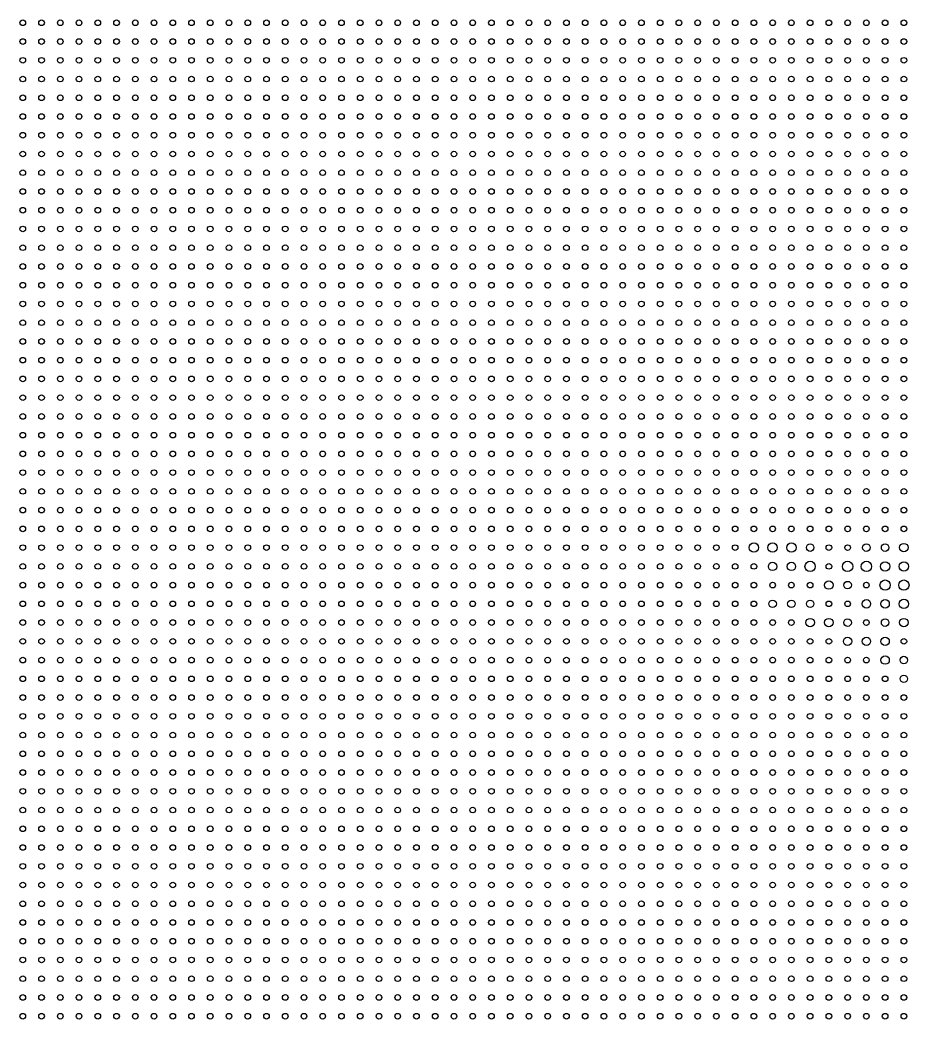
# Model space of a CAD drawing. Header units: metres. Extents: x -6 to 3826, y 14 to 2163.
# Drawn here: x -3 to 946, y 1097 to 2163 of the extents above; entities that cross this region are included whole.
import ezdxf

# ---------------------------------------------------------------- set-up
doc = ezdxf.new("R2010")
doc.units = ezdxf.units.M

msp = doc.modelspace()

# ---------------------------------------------------------------- linework, layer by layer
for centre, radius in [((0, 2160), 3), ((20, 2160), 3), ((40, 2160), 3), ((60, 2160), 3), ((80, 2160), 3), ((100, 2160), 3), ((120, 2160), 3), ((140, 2160), 3), ((160, 2160), 3), ((180, 2160), 3), ((200, 2160), 3), ((220, 2160), 3), ((240, 2160), 3), ((260, 2160), 3), ((280, 2160), 3), ((300, 2160), 3), ((320, 2160), 3), ((340, 2160), 3), ((360, 2160), 3), ((380, 2160), 3), ((400, 2160), 3), ((420, 2160), 3), ((440, 2160), 3), ((460, 2160), 3), ((480, 2160), 3), ((500, 2160), 3), ((520, 2160), 3), ((540, 2160), 3), ((560, 2160), 3), ((580, 2160), 3), ((600, 2160), 3), ((620, 2160), 3), ((640, 2160), 3), ((660, 2160), 3), ((680, 2160), 3), ((700, 2160), 3), ((720, 2160), 3), ((740, 2160), 3), ((760, 2160), 3), ((780, 2160), 3), ((800, 2160), 3), ((820, 2160), 3), ((840, 2160), 3), ((860, 2160), 3), ((880, 2160), 3), ((900, 2160), 3), ((920, 2160), 3), ((940, 2160), 3), ((0, 2140), 3), ((20, 2140), 3), ((40, 2140), 3), ((60, 2140), 3), ((80, 2140), 3), ((100, 2140), 3), ((120, 2140), 3), ((140, 2140), 3), ((160, 2140), 3), ((180, 2140), 3), ((200, 2140), 3), ((220, 2140), 3), ((240, 2140), 3), ((260, 2140), 3), ((280, 2140), 3), ((300, 2140), 3), ((320, 2140), 3), ((340, 2140), 3), ((360, 2140), 3), ((380, 2140), 3), ((400, 2140), 3), ((420, 2140), 3), ((440, 2140), 3), ((460, 2140), 3), ((480, 2140), 3), ((500, 2140), 3), ((520, 2140), 3), ((540, 2140), 3), ((560, 2140), 3), ((580, 2140), 3), ((600, 2140), 3), ((620, 2140), 3), ((640, 2140), 3), ((660, 2140), 3), ((680, 2140), 3), ((700, 2140), 3), ((720, 2140), 3), ((740, 2140), 3), ((760, 2140), 3), ((780, 2140), 3), ((800, 2140), 3), ((820, 2140), 3), ((840, 2140), 3), ((860, 2140), 3), ((880, 2140), 3), ((900, 2140), 3), ((920, 2140), 3), ((940, 2140), 3), ((0, 2120), 3), ((20, 2120), 3), ((40, 2120), 3), ((60, 2120), 3), ((80, 2120), 3), ((100, 2120), 3), ((120, 2120), 3), ((140, 2120), 3), ((160, 2120), 3), ((180, 2120), 3), ((200, 2120), 3), ((220, 2120), 3), ((240, 2120), 3), ((260, 2120), 3), ((280, 2120), 3), ((300, 2120), 3), ((320, 2120), 3), ((340, 2120), 3), ((360, 2120), 3), ((380, 2120), 3), ((400, 2120), 3), ((420, 2120), 3), ((440, 2120), 3), ((460, 2120), 3), ((480, 2120), 3), ((500, 2120), 3), ((520, 2120), 3), ((540, 2120), 3), ((560, 2120), 3), ((580, 2120), 3), ((600, 2120), 3), ((620, 2120), 3), ((640, 2120), 3), ((660, 2120), 3), ((680, 2120), 3), ((700, 2120), 3), ((720, 2120), 3), ((740, 2120), 3), ((760, 2120), 3), ((780, 2120), 3), ((800, 2120), 3), ((820, 2120), 3), ((840, 2120), 3), ((860, 2120), 3), ((880, 2120), 3), ((900, 2120), 3), ((920, 2120), 3), ((940, 2120), 3), ((0, 2100), 3), ((20, 2100), 3), ((40, 2100), 3), ((60, 2100), 3), ((80, 2100), 3), ((100, 2100), 3), ((120, 2100), 3), ((140, 2100), 3), ((160, 2100), 3), ((180, 2100), 3), ((200, 2100), 3), ((220, 2100), 3), ((240, 2100), 3), ((260, 2100), 3), ((280, 2100), 3), ((300, 2100), 3), ((320, 2100), 3), ((340, 2100), 3), ((360, 2100), 3), ((380, 2100), 3), ((400, 2100), 3), ((420, 2100), 3), ((440, 2100), 3), ((460, 2100), 3), ((480, 2100), 3), ((500, 2100), 3), ((520, 2100), 3), ((540, 2100), 3), ((560, 2100), 3), ((580, 2100), 3), ((600, 2100), 3), ((620, 2100), 3), ((640, 2100), 3), ((660, 2100), 3), ((680, 2100), 3), ((700, 2100), 3), ((720, 2100), 3), ((740, 2100), 3), ((760, 2100), 3), ((780, 2100), 3), ((800, 2100), 3), ((820, 2100), 3), ((840, 2100), 3), ((860, 2100), 3), ((880, 2100), 3), ((900, 2100), 3), ((920, 2100), 3), ((940, 2100), 3), ((0, 2080), 3), ((20, 2080), 3), ((40, 2080), 3), ((60, 2080), 3), ((80, 2080), 3), ((100, 2080), 3), ((120, 2080), 3), ((140, 2080), 3), ((160, 2080), 3), ((180, 2080), 3), ((200, 2080), 3), ((220, 2080), 3), ((240, 2080), 3), ((260, 2080), 3), ((280, 2080), 3), ((300, 2080), 3), ((320, 2080), 3), ((340, 2080), 3), ((360, 2080), 3), ((380, 2080), 3), ((400, 2080), 3), ((420, 2080), 3), ((440, 2080), 3), ((460, 2080), 3), ((480, 2080), 3), ((500, 2080), 3), ((520, 2080), 3), ((540, 2080), 3), ((560, 2080), 3), ((580, 2080), 3), ((600, 2080), 3), ((620, 2080), 3), ((640, 2080), 3), ((660, 2080), 3), ((680, 2080), 3), ((700, 2080), 3), ((720, 2080), 3), ((740, 2080), 3), ((760, 2080), 3), ((780, 2080), 3), ((800, 2080), 3), ((820, 2080), 3), ((840, 2080), 3), ((860, 2080), 3), ((880, 2080), 3), ((900, 2080), 3), ((920, 2080), 3), ((940, 2080), 3), ((0, 2060), 3), ((20, 2060), 3), ((40, 2060), 3), ((60, 2060), 3), ((80, 2060), 3), ((100, 2060), 3), ((120, 2060), 3), ((140, 2060), 3), ((160, 2060), 3), ((180, 2060), 3), ((200, 2060), 3), ((220, 2060), 3), ((240, 2060), 3), ((260, 2060), 3), ((280, 2060), 3), ((300, 2060), 3), ((320, 2060), 3), ((340, 2060), 3), ((360, 2060), 3), ((380, 2060), 3), ((400, 2060), 3), ((420, 2060), 3), ((440, 2060), 3), ((460, 2060), 3), ((480, 2060), 3), ((500, 2060), 3), ((520, 2060), 3), ((540, 2060), 3), ((560, 2060), 3), ((580, 2060), 3), ((600, 2060), 3), ((620, 2060), 3), ((640, 2060), 3), ((660, 2060), 3), ((680, 2060), 3), ((700, 2060), 3), ((720, 2060), 3), ((740, 2060), 3), ((760, 2060), 3), ((780, 2060), 3), ((800, 2060), 3), ((820, 2060), 3), ((840, 2060), 3), ((860, 2060), 3), ((880, 2060), 3), ((900, 2060), 3), ((920, 2060), 3), ((940, 2060), 3), ((0, 2040), 3), ((20, 2040), 3), ((40, 2040), 3), ((60, 2040), 3), ((80, 2040), 3), ((100, 2040), 3), ((120, 2040), 3), ((140, 2040), 3), ((160, 2040), 3), ((180, 2040), 3), ((200, 2040), 3), ((220, 2040), 3), ((240, 2040), 3), ((260, 2040), 3), ((280, 2040), 3), ((300, 2040), 3), ((320, 2040), 3), ((340, 2040), 3), ((360, 2040), 3), ((380, 2040), 3), ((400, 2040), 3), ((420, 2040), 3), ((440, 2040), 3), ((460, 2040), 3), ((480, 2040), 3), ((500, 2040), 3), ((520, 2040), 3), ((540, 2040), 3), ((560, 2040), 3), ((580, 2040), 3), ((600, 2040), 3), ((620, 2040), 3), ((640, 2040), 3), ((660, 2040), 3), ((680, 2040), 3), ((700, 2040), 3), ((720, 2040), 3), ((740, 2040), 3), ((760, 2040), 3), ((780, 2040), 3), ((800, 2040), 3), ((820, 2040), 3), ((840, 2040), 3), ((860, 2040), 3), ((880, 2040), 3), ((900, 2040), 3), ((920, 2040), 3), ((940, 2040), 3), ((0, 2020), 3), ((20, 2020), 3), ((40, 2020), 3), ((60, 2020), 3), ((80, 2020), 3), ((100, 2020), 3), ((120, 2020), 3), ((140, 2020), 3), ((160, 2020), 3), ((180, 2020), 3), ((200, 2020), 3), ((220, 2020), 3), ((240, 2020), 3), ((260, 2020), 3), ((280, 2020), 3), ((300, 2020), 3), ((320, 2020), 3), ((340, 2020), 3), ((360, 2020), 3), ((380, 2020), 3), ((400, 2020), 3), ((420, 2020), 3), ((440, 2020), 3), ((460, 2020), 3), ((480, 2020), 3), ((500, 2020), 3), ((520, 2020), 3), ((540, 2020), 3), ((560, 2020), 3), ((580, 2020), 3), ((600, 2020), 3), ((620, 2020), 3), ((640, 2020), 3), ((660, 2020), 3), ((680, 2020), 3), ((700, 2020), 3), ((720, 2020), 3), ((740, 2020), 3), ((760, 2020), 3), ((780, 2020), 3), ((800, 2020), 3), ((820, 2020), 3), ((840, 2020), 3), ((860, 2020), 3), ((880, 2020), 3), ((900, 2020), 3), ((920, 2020), 3), ((940, 2020), 3), ((0, 2000), 3), ((20, 2000), 3), ((40, 2000), 3), ((60, 2000), 3), ((80, 2000), 3), ((100, 2000), 3), ((120, 2000), 3), ((140, 2000), 3), ((160, 2000), 3), ((180, 2000), 3), ((200, 2000), 3), ((220, 2000), 3), ((240, 2000), 3), ((260, 2000), 3), ((280, 2000), 3), ((300, 2000), 3), ((320, 2000), 3), ((340, 2000), 3), ((360, 2000), 3), ((380, 2000), 3), ((400, 2000), 3), ((420, 2000), 3), ((440, 2000), 3), ((460, 2000), 3), ((480, 2000), 3), ((500, 2000), 3), ((520, 2000), 3), ((540, 2000), 3), ((560, 2000), 3), ((580, 2000), 3), ((600, 2000), 3), ((620, 2000), 3), ((640, 2000), 3), ((660, 2000), 3), ((680, 2000), 3), ((700, 2000), 3), ((720, 2000), 3), ((740, 2000), 3), ((760, 2000), 3), ((780, 2000), 3), ((800, 2000), 3), ((820, 2000), 3), ((840, 2000), 3), ((860, 2000), 3), ((880, 2000), 3), ((900, 2000), 3), ((920, 2000), 3), ((940, 2000), 3), ((0, 1980), 3), ((20, 1980), 3), ((40, 1980), 3), ((60, 1980), 3), ((80, 1980), 3), ((100, 1980), 3), ((120, 1980), 3), ((140, 1980), 3), ((160, 1980), 3), ((180, 1980), 3), ((200, 1980), 3), ((220, 1980), 3), ((240, 1980), 3), ((260, 1980), 3), ((280, 1980), 3), ((300, 1980), 3), ((320, 1980), 3), ((340, 1980), 3), ((360, 1980), 3), ((380, 1980), 3), ((400, 1980), 3), ((420, 1980), 3), ((440, 1980), 3), ((460, 1980), 3), ((480, 1980), 3), ((500, 1980), 3), ((520, 1980), 3), ((540, 1980), 3), ((560, 1980), 3), ((580, 1980), 3), ((600, 1980), 3), ((620, 1980), 3), ((640, 1980), 3), ((660, 1980), 3), ((680, 1980), 3), ((700, 1980), 3), ((720, 1980), 3), ((740, 1980), 3), ((760, 1980), 3), ((780, 1980), 3), ((800, 1980), 3), ((820, 1980), 3), ((840, 1980), 3), ((860, 1980), 3), ((880, 1980), 3), ((900, 1980), 3), ((920, 1980), 3), ((940, 1980), 3), ((0, 1960), 3), ((20, 1960), 3), ((40, 1960), 3), ((60, 1960), 3), ((80, 1960), 3), ((100, 1960), 3), ((120, 1960), 3), ((140, 1960), 3), ((160, 1960), 3), ((180, 1960), 3), ((200, 1960), 3), ((220, 1960), 3), ((240, 1960), 3), ((260, 1960), 3), ((280, 1960), 3), ((300, 1960), 3), ((320, 1960), 3), ((340, 1960), 3), ((360, 1960), 3), ((380, 1960), 3), ((400, 1960), 3), ((420, 1960), 3), ((440, 1960), 3), ((460, 1960), 3), ((480, 1960), 3), ((500, 1960), 3), ((520, 1960), 3), ((540, 1960), 3), ((560, 1960), 3), ((580, 1960), 3), ((600, 1960), 3), ((620, 1960), 3), ((640, 1960), 3), ((660, 1960), 3), ((680, 1960), 3), ((700, 1960), 3), ((720, 1960), 3), ((740, 1960), 3), ((760, 1960), 3), ((780, 1960), 3), ((800, 1960), 3), ((820, 1960), 3), ((840, 1960), 3), ((860, 1960), 3), ((880, 1960), 3), ((900, 1960), 3), ((920, 1960), 3), ((940, 1960), 3), ((0, 1940), 3), ((20, 1940), 3), ((40, 1940), 3), ((60, 1940), 3), ((80, 1940), 3), ((100, 1940), 3), ((120, 1940), 3), ((140, 1940), 3), ((160, 1940), 3), ((180, 1940), 3), ((200, 1940), 3), ((220, 1940), 3), ((240, 1940), 3), ((260, 1940), 3), ((280, 1940), 3), ((300, 1940), 3), ((320, 1940), 3), ((340, 1940), 3), ((360, 1940), 3), ((380, 1940), 3), ((400, 1940), 3), ((420, 1940), 3), ((440, 1940), 3), ((460, 1940), 3), ((480, 1940), 3), ((500, 1940), 3), ((520, 1940), 3), ((540, 1940), 3), ((560, 1940), 3), ((580, 1940), 3), ((600, 1940), 3), ((620, 1940), 3), ((640, 1940), 3), ((660, 1940), 3), ((680, 1940), 3), ((700, 1940), 3), ((720, 1940), 3), ((740, 1940), 3), ((760, 1940), 3), ((780, 1940), 3), ((800, 1940), 3), ((820, 1940), 3), ((840, 1940), 3), ((860, 1940), 3), ((880, 1940), 3), ((900, 1940), 3), ((920, 1940), 3), ((940, 1940), 3), ((0, 1920), 3), ((20, 1920), 3), ((40, 1920), 3), ((60, 1920), 3), ((80, 1920), 3), ((100, 1920), 3), ((120, 1920), 3), ((140, 1920), 3), ((160, 1920), 3), ((180, 1920), 3), ((200, 1920), 3), ((220, 1920), 3), ((240, 1920), 3), ((260, 1920), 3), ((280, 1920), 3), ((300, 1920), 3), ((320, 1920), 3), ((340, 1920), 3), ((360, 1920), 3), ((380, 1920), 3), ((400, 1920), 3), ((420, 1920), 3), ((440, 1920), 3), ((460, 1920), 3), ((480, 1920), 3), ((500, 1920), 3), ((520, 1920), 3), ((540, 1920), 3), ((560, 1920), 3), ((580, 1920), 3), ((600, 1920), 3), ((620, 1920), 3), ((640, 1920), 3), ((660, 1920), 3), ((680, 1920), 3), ((700, 1920), 3), ((720, 1920), 3), ((740, 1920), 3), ((760, 1920), 3), ((780, 1920), 3), ((800, 1920), 3), ((820, 1920), 3), ((840, 1920), 3), ((860, 1920), 3), ((880, 1920), 3), ((900, 1920), 3), ((920, 1920), 3), ((940, 1920), 3), ((0, 1900), 3), ((20, 1900), 3), ((40, 1900), 3), ((60, 1900), 3), ((80, 1900), 3), ((100, 1900), 3), ((120, 1900), 3), ((140, 1900), 3), ((160, 1900), 3), ((180, 1900), 3), ((200, 1900), 3), ((220, 1900), 3), ((240, 1900), 3), ((260, 1900), 3), ((280, 1900), 3), ((300, 1900), 3), ((320, 1900), 3), ((340, 1900), 3), ((360, 1900), 3), ((380, 1900), 3), ((400, 1900), 3), ((420, 1900), 3), ((440, 1900), 3), ((460, 1900), 3), ((480, 1900), 3), ((500, 1900), 3), ((520, 1900), 3), ((540, 1900), 3), ((560, 1900), 3), ((580, 1900), 3), ((600, 1900), 3), ((620, 1900), 3), ((640, 1900), 3), ((660, 1900), 3), ((680, 1900), 3), ((700, 1900), 3), ((720, 1900), 3), ((740, 1900), 3), ((760, 1900), 3), ((780, 1900), 3), ((800, 1900), 3), ((820, 1900), 3), ((840, 1900), 3), ((860, 1900), 3), ((880, 1900), 3), ((900, 1900), 3), ((920, 1900), 3), ((940, 1900), 3), ((0, 1880), 3), ((20, 1880), 3), ((40, 1880), 3), ((60, 1880), 3), ((80, 1880), 3), ((100, 1880), 3), ((120, 1880), 3), ((140, 1880), 3), ((160, 1880), 3), ((180, 1880), 3), ((200, 1880), 3), ((220, 1880), 3), ((240, 1880), 3), ((260, 1880), 3), ((280, 1880), 3), ((300, 1880), 3), ((320, 1880), 3), ((340, 1880), 3), ((360, 1880), 3), ((380, 1880), 3), ((400, 1880), 3), ((420, 1880), 3), ((440, 1880), 3), ((460, 1880), 3), ((480, 1880), 3), ((500, 1880), 3), ((520, 1880), 3), ((540, 1880), 3), ((560, 1880), 3), ((580, 1880), 3), ((600, 1880), 3), ((620, 1880), 3), ((640, 1880), 3), ((660, 1880), 3), ((680, 1880), 3), ((700, 1880), 3), ((720, 1880), 3), ((740, 1880), 3), ((760, 1880), 3), ((780, 1880), 3), ((800, 1880), 3), ((820, 1880), 3), ((840, 1880), 3), ((860, 1880), 3), ((880, 1880), 3), ((900, 1880), 3), ((920, 1880), 3), ((940, 1880), 3), ((0, 1860), 3), ((20, 1860), 3), ((40, 1860), 3), ((60, 1860), 3), ((80, 1860), 3), ((100, 1860), 3), ((120, 1860), 3), ((140, 1860), 3), ((160, 1860), 3), ((180, 1860), 3), ((200, 1860), 3), ((220, 1860), 3), ((240, 1860), 3), ((260, 1860), 3), ((280, 1860), 3), ((300, 1860), 3), ((320, 1860), 3), ((340, 1860), 3), ((360, 1860), 3), ((380, 1860), 3), ((400, 1860), 3), ((420, 1860), 3), ((440, 1860), 3), ((460, 1860), 3), ((480, 1860), 3), ((500, 1860), 3), ((520, 1860), 3), ((540, 1860), 3), ((560, 1860), 3), ((580, 1860), 3), ((600, 1860), 3), ((620, 1860), 3), ((640, 1860), 3), ((660, 1860), 3), ((680, 1860), 3), ((700, 1860), 3), ((720, 1860), 3), ((740, 1860), 3), ((760, 1860), 3), ((780, 1860), 3), ((800, 1860), 3), ((820, 1860), 3), ((840, 1860), 3), ((860, 1860), 3), ((880, 1860), 3), ((900, 1860), 3), ((920, 1860), 3), ((940, 1860), 3), ((0, 1840), 3), ((20, 1840), 3), ((40, 1840), 3), ((60, 1840), 3), ((80, 1840), 3), ((100, 1840), 3), ((120, 1840), 3), ((140, 1840), 3), ((160, 1840), 3), ((180, 1840), 3), ((200, 1840), 3), ((220, 1840), 3), ((240, 1840), 3), ((260, 1840), 3), ((280, 1840), 3), ((300, 1840), 3), ((320, 1840), 3), ((340, 1840), 3), ((360, 1840), 3), ((380, 1840), 3), ((400, 1840), 3), ((420, 1840), 3), ((440, 1840), 3), ((460, 1840), 3), ((480, 1840), 3), ((500, 1840), 3), ((520, 1840), 3), ((540, 1840), 3), ((560, 1840), 3), ((580, 1840), 3), ((600, 1840), 3), ((620, 1840), 3), ((640, 1840), 3), ((660, 1840), 3), ((680, 1840), 3), ((700, 1840), 3), ((720, 1840), 3), ((740, 1840), 3), ((760, 1840), 3), ((780, 1840), 3), ((800, 1840), 3), ((820, 1840), 3), ((840, 1840), 3), ((860, 1840), 3), ((880, 1840), 3), ((900, 1840), 3), ((920, 1840), 3), ((940, 1840), 3), ((0, 1820), 3), ((20, 1820), 3), ((40, 1820), 3), ((60, 1820), 3), ((80, 1820), 3), ((100, 1820), 3), ((120, 1820), 3), ((140, 1820), 3), ((160, 1820), 3), ((180, 1820), 3), ((200, 1820), 3), ((220, 1820), 3), ((240, 1820), 3), ((260, 1820), 3), ((280, 1820), 3), ((300, 1820), 3), ((320, 1820), 3), ((340, 1820), 3), ((360, 1820), 3), ((380, 1820), 3), ((400, 1820), 3), ((420, 1820), 3), ((440, 1820), 3), ((460, 1820), 3), ((480, 1820), 3), ((500, 1820), 3), ((520, 1820), 3), ((540, 1820), 3), ((560, 1820), 3), ((580, 1820), 3), ((600, 1820), 3), ((620, 1820), 3), ((640, 1820), 3), ((660, 1820), 3), ((680, 1820), 3), ((700, 1820), 3), ((720, 1820), 3), ((740, 1820), 3), ((760, 1820), 3), ((780, 1820), 3), ((800, 1820), 3), ((820, 1820), 3), ((840, 1820), 3), ((860, 1820), 3), ((880, 1820), 3), ((900, 1820), 3), ((920, 1820), 3), ((940, 1820), 3), ((0, 1800), 3), ((20, 1800), 3), ((40, 1800), 3), ((60, 1800), 3), ((80, 1800), 3), ((100, 1800), 3), ((120, 1800), 3), ((140, 1800), 3), ((160, 1800), 3), ((180, 1800), 3), ((200, 1800), 3), ((220, 1800), 3), ((240, 1800), 3), ((260, 1800), 3), ((280, 1800), 3), ((300, 1800), 3), ((320, 1800), 3), ((340, 1800), 3), ((360, 1800), 3), ((380, 1800), 3), ((400, 1800), 3), ((420, 1800), 3), ((440, 1800), 3), ((460, 1800), 3), ((480, 1800), 3), ((500, 1800), 3), ((520, 1800), 3), ((540, 1800), 3), ((560, 1800), 3), ((580, 1800), 3), ((600, 1800), 3), ((620, 1800), 3), ((640, 1800), 3), ((660, 1800), 3), ((680, 1800), 3), ((700, 1800), 3), ((720, 1800), 3), ((740, 1800), 3), ((760, 1800), 3), ((780, 1800), 3), ((800, 1800), 3), ((820, 1800), 3), ((840, 1800), 3), ((860, 1800), 3), ((880, 1800), 3), ((900, 1800), 3), ((920, 1800), 3), ((940, 1800), 3), ((0, 1780), 3), ((20, 1780), 3), ((40, 1780), 3), ((60, 1780), 3), ((80, 1780), 3), ((100, 1780), 3), ((120, 1780), 3), ((140, 1780), 3), ((160, 1780), 3), ((180, 1780), 3), ((200, 1780), 3), ((220, 1780), 3), ((240, 1780), 3), ((260, 1780), 3), ((280, 1780), 3), ((300, 1780), 3), ((320, 1780), 3), ((340, 1780), 3), ((360, 1780), 3), ((380, 1780), 3), ((400, 1780), 3), ((420, 1780), 3), ((440, 1780), 3), ((460, 1780), 3), ((480, 1780), 3), ((500, 1780), 3), ((520, 1780), 3), ((540, 1780), 3), ((560, 1780), 3), ((580, 1780), 3), ((600, 1780), 3), ((620, 1780), 3), ((640, 1780), 3), ((660, 1780), 3), ((680, 1780), 3), ((700, 1780), 3), ((720, 1780), 3), ((740, 1780), 3), ((760, 1780), 3), ((780, 1780), 3), ((800, 1780), 3), ((820, 1780), 3), ((840, 1780), 3), ((860, 1780), 3), ((880, 1780), 3), ((900, 1780), 3), ((920, 1780), 3), ((940, 1780), 3), ((0, 1760), 3), ((20, 1760), 3), ((40, 1760), 3), ((60, 1760), 3), ((80, 1760), 3), ((100, 1760), 3), ((120, 1760), 3), ((140, 1760), 3), ((160, 1760), 3), ((180, 1760), 3), ((200, 1760), 3), ((220, 1760), 3), ((240, 1760), 3), ((260, 1760), 3), ((280, 1760), 3), ((300, 1760), 3), ((320, 1760), 3), ((340, 1760), 3), ((360, 1760), 3), ((380, 1760), 3), ((400, 1760), 3), ((420, 1760), 3), ((440, 1760), 3), ((460, 1760), 3), ((480, 1760), 3), ((500, 1760), 3), ((520, 1760), 3), ((540, 1760), 3), ((560, 1760), 3), ((580, 1760), 3), ((600, 1760), 3), ((620, 1760), 3), ((640, 1760), 3), ((660, 1760), 3), ((680, 1760), 3), ((700, 1760), 3), ((720, 1760), 3), ((740, 1760), 3), ((760, 1760), 3), ((780, 1760), 3), ((800, 1760), 3), ((820, 1760), 3), ((840, 1760), 3), ((860, 1760), 3), ((880, 1760), 3), ((900, 1760), 3), ((920, 1760), 3), ((940, 1760), 3), ((0, 1740), 3), ((20, 1740), 3), ((40, 1740), 3), ((60, 1740), 3), ((80, 1740), 3), ((100, 1740), 3), ((120, 1740), 3), ((140, 1740), 3), ((160, 1740), 3), ((180, 1740), 3), ((200, 1740), 3), ((220, 1740), 3), ((240, 1740), 3), ((260, 1740), 3), ((280, 1740), 3), ((300, 1740), 3), ((320, 1740), 3), ((340, 1740), 3), ((360, 1740), 3), ((380, 1740), 3), ((400, 1740), 3), ((420, 1740), 3), ((440, 1740), 3), ((460, 1740), 3), ((480, 1740), 3), ((500, 1740), 3), ((520, 1740), 3), ((540, 1740), 3), ((560, 1740), 3), ((580, 1740), 3), ((600, 1740), 3), ((620, 1740), 3), ((640, 1740), 3), ((660, 1740), 3), ((680, 1740), 3), ((700, 1740), 3), ((720, 1740), 3), ((740, 1740), 3), ((760, 1740), 3), ((780, 1740), 3), ((800, 1740), 3), ((820, 1740), 3), ((840, 1740), 3), ((860, 1740), 3), ((880, 1740), 3), ((900, 1740), 3), ((920, 1740), 3), ((940, 1740), 3), ((0, 1720), 3), ((20, 1720), 3), ((40, 1720), 3), ((60, 1720), 3), ((80, 1720), 3), ((100, 1720), 3), ((120, 1720), 3), ((140, 1720), 3), ((160, 1720), 3), ((180, 1720), 3), ((200, 1720), 3), ((220, 1720), 3), ((240, 1720), 3), ((260, 1720), 3), ((280, 1720), 3), ((300, 1720), 3), ((320, 1720), 3), ((340, 1720), 3), ((360, 1720), 3), ((380, 1720), 3), ((400, 1720), 3), ((420, 1720), 3), ((440, 1720), 3), ((460, 1720), 3), ((480, 1720), 3), ((500, 1720), 3), ((520, 1720), 3), ((540, 1720), 3), ((560, 1720), 3), ((580, 1720), 3), ((600, 1720), 3), ((620, 1720), 3), ((640, 1720), 3), ((660, 1720), 3), ((680, 1720), 3), ((700, 1720), 3), ((720, 1720), 3), ((740, 1720), 3), ((760, 1720), 3), ((780, 1720), 3), ((800, 1720), 3), ((820, 1720), 3), ((840, 1720), 3), ((860, 1720), 3), ((880, 1720), 3), ((900, 1720), 3), ((920, 1720), 3), ((940, 1720), 3), ((0, 1700), 3), ((20, 1700), 3), ((40, 1700), 3), ((60, 1700), 3), ((80, 1700), 3), ((100, 1700), 3), ((120, 1700), 3), ((140, 1700), 3), ((160, 1700), 3), ((180, 1700), 3), ((200, 1700), 3), ((220, 1700), 3), ((240, 1700), 3), ((260, 1700), 3), ((280, 1700), 3), ((300, 1700), 3), ((320, 1700), 3), ((340, 1700), 3), ((360, 1700), 3), ((380, 1700), 3), ((400, 1700), 3), ((420, 1700), 3), ((440, 1700), 3), ((460, 1700), 3), ((480, 1700), 3), ((500, 1700), 3), ((520, 1700), 3), ((540, 1700), 3), ((560, 1700), 3), ((580, 1700), 3), ((600, 1700), 3), ((620, 1700), 3), ((640, 1700), 3), ((660, 1700), 3), ((680, 1700), 3), ((700, 1700), 3), ((720, 1700), 3), ((740, 1700), 3), ((760, 1700), 3), ((780, 1700), 3), ((800, 1700), 3), ((820, 1700), 3), ((840, 1700), 3), ((860, 1700), 3), ((880, 1700), 3), ((900, 1700), 3), ((920, 1700), 3), ((940, 1700), 3), ((0, 1680), 3), ((20, 1680), 3), ((40, 1680), 3), ((60, 1680), 3), ((80, 1680), 3), ((100, 1680), 3), ((120, 1680), 3), ((140, 1680), 3), ((160, 1680), 3), ((180, 1680), 3), ((200, 1680), 3), ((220, 1680), 3), ((240, 1680), 3), ((260, 1680), 3), ((280, 1680), 3), ((300, 1680), 3), ((320, 1680), 3), ((340, 1680), 3), ((360, 1680), 3), ((380, 1680), 3), ((400, 1680), 3), ((420, 1680), 3), ((440, 1680), 3), ((460, 1680), 3), ((480, 1680), 3), ((500, 1680), 3), ((520, 1680), 3), ((540, 1680), 3), ((560, 1680), 3), ((580, 1680), 3), ((600, 1680), 3), ((620, 1680), 3), ((640, 1680), 3), ((660, 1680), 3), ((680, 1680), 3), ((700, 1680), 3), ((720, 1680), 3), ((740, 1680), 3), ((760, 1680), 3), ((780, 1680), 3), ((800, 1680), 3), ((820, 1680), 3), ((840, 1680), 3), ((860, 1680), 3), ((880, 1680), 3), ((900, 1680), 3), ((920, 1680), 3), ((940, 1680), 3), ((0, 1660), 3), ((20, 1660), 3), ((40, 1660), 3), ((60, 1660), 3), ((80, 1660), 3), ((100, 1660), 3), ((120, 1660), 3), ((140, 1660), 3), ((160, 1660), 3), ((180, 1660), 3), ((200, 1660), 3), ((220, 1660), 3), ((240, 1660), 3), ((260, 1660), 3), ((280, 1660), 3), ((300, 1660), 3), ((320, 1660), 3), ((340, 1660), 3), ((360, 1660), 3), ((380, 1660), 3), ((400, 1660), 3), ((420, 1660), 3), ((440, 1660), 3), ((460, 1660), 3), ((480, 1660), 3), ((500, 1660), 3), ((520, 1660), 3), ((540, 1660), 3), ((560, 1660), 3), ((580, 1660), 3), ((600, 1660), 3), ((620, 1660), 3), ((640, 1660), 3), ((660, 1660), 3), ((680, 1660), 3), ((700, 1660), 3), ((720, 1660), 3), ((740, 1660), 3), ((760, 1660), 3), ((780, 1660), 3), ((800, 1660), 3), ((820, 1660), 3), ((840, 1660), 3), ((860, 1660), 3), ((880, 1660), 3), ((900, 1660), 3), ((920, 1660), 3), ((940, 1660), 3), ((0, 1640), 3), ((20, 1640), 3), ((40, 1640), 3), ((60, 1640), 3), ((80, 1640), 3), ((100, 1640), 3), ((120, 1640), 3), ((140, 1640), 3), ((160, 1640), 3), ((180, 1640), 3), ((200, 1640), 3), ((220, 1640), 3), ((240, 1640), 3), ((260, 1640), 3), ((280, 1640), 3), ((300, 1640), 3), ((320, 1640), 3), ((340, 1640), 3), ((360, 1640), 3), ((380, 1640), 3), ((400, 1640), 3), ((420, 1640), 3), ((440, 1640), 3), ((460, 1640), 3), ((480, 1640), 3), ((500, 1640), 3), ((520, 1640), 3), ((540, 1640), 3), ((560, 1640), 3), ((580, 1640), 3), ((600, 1640), 3), ((620, 1640), 3), ((640, 1640), 3), ((660, 1640), 3), ((680, 1640), 3), ((700, 1640), 3), ((720, 1640), 3), ((740, 1640), 3), ((760, 1640), 3), ((780, 1640), 3), ((800, 1640), 3), ((820, 1640), 3), ((840, 1640), 3), ((860, 1640), 3), ((880, 1640), 3), ((900, 1640), 3), ((920, 1640), 3), ((940, 1640), 3), ((0, 1620), 3), ((20, 1620), 3), ((40, 1620), 3), ((60, 1620), 3), ((80, 1620), 3), ((100, 1620), 3), ((120, 1620), 3), ((140, 1620), 3), ((160, 1620), 3), ((180, 1620), 3), ((200, 1620), 3), ((220, 1620), 3), ((240, 1620), 3), ((260, 1620), 3), ((280, 1620), 3), ((300, 1620), 3), ((320, 1620), 3), ((340, 1620), 3), ((360, 1620), 3), ((380, 1620), 3), ((400, 1620), 3), ((420, 1620), 3), ((440, 1620), 3), ((460, 1620), 3), ((480, 1620), 3), ((500, 1620), 3), ((520, 1620), 3), ((540, 1620), 3), ((560, 1620), 3), ((580, 1620), 3), ((600, 1620), 3), ((620, 1620), 3), ((640, 1620), 3), ((660, 1620), 3), ((680, 1620), 3), ((700, 1620), 3), ((720, 1620), 3), ((740, 1620), 3), ((760, 1620), 3), ((780, 1620), 3), ((800, 1620), 3), ((820, 1620), 3), ((840, 1620), 3), ((860, 1620), 3), ((880, 1620), 3), ((900, 1620), 3), ((920, 1620), 3), ((940, 1620), 3), ((0, 1600), 3), ((20, 1600), 3), ((40, 1600), 3), ((60, 1600), 3), ((80, 1600), 3), ((100, 1600), 3), ((120, 1600), 3), ((140, 1600), 3), ((160, 1600), 3), ((180, 1600), 3), ((200, 1600), 3), ((220, 1600), 3), ((240, 1600), 3), ((260, 1600), 3), ((280, 1600), 3), ((300, 1600), 3), ((320, 1600), 3), ((340, 1600), 3), ((360, 1600), 3), ((380, 1600), 3), ((400, 1600), 3), ((420, 1600), 3), ((440, 1600), 3), ((460, 1600), 3), ((480, 1600), 3), ((500, 1600), 3), ((520, 1600), 3), ((540, 1600), 3), ((560, 1600), 3), ((580, 1600), 3), ((600, 1600), 3), ((620, 1600), 3), ((640, 1600), 3), ((660, 1600), 3), ((680, 1600), 3), ((700, 1600), 3), ((720, 1600), 3), ((740, 1600), 3), ((760, 1600), 3), ((780, 1600), 5), ((800, 1600), 5), ((820, 1600), 5), ((840, 1600), 4), ((860, 1600), 3), ((880, 1600), 3), ((900, 1600), 4), ((920, 1600), 4), ((940, 1600), 4.5), ((0, 1580), 3), ((20, 1580), 3), ((40, 1580), 3), ((60, 1580), 3), ((80, 1580), 3), ((100, 1580), 3), ((120, 1580), 3), ((140, 1580), 3), ((160, 1580), 3), ((180, 1580), 3), ((200, 1580), 3), ((220, 1580), 3), ((240, 1580), 3), ((260, 1580), 3), ((280, 1580), 3), ((300, 1580), 3), ((320, 1580), 3), ((340, 1580), 3), ((360, 1580), 3), ((380, 1580), 3), ((400, 1580), 3), ((420, 1580), 3), ((440, 1580), 3), ((460, 1580), 3), ((480, 1580), 3), ((500, 1580), 3), ((520, 1580), 3), ((540, 1580), 3), ((560, 1580), 3), ((580, 1580), 3), ((600, 1580), 3), ((620, 1580), 3), ((640, 1580), 3), ((660, 1580), 3), ((680, 1580), 3), ((700, 1580), 3), ((720, 1580), 3), ((740, 1580), 3), ((760, 1580), 3), ((780, 1580), 3), ((800, 1580), 4.5), ((820, 1580), 4.5), ((840, 1580), 5.5), ((860, 1580), 3), ((880, 1580), 5.5), ((900, 1580), 5.5), ((920, 1580), 5), ((940, 1580), 5), ((0, 1560), 3), ((20, 1560), 3), ((40, 1560), 3), ((60, 1560), 3), ((80, 1560), 3), ((100, 1560), 3), ((120, 1560), 3), ((140, 1560), 3), ((160, 1560), 3), ((180, 1560), 3), ((200, 1560), 3), ((220, 1560), 3), ((240, 1560), 3), ((260, 1560), 3), ((280, 1560), 3), ((300, 1560), 3), ((320, 1560), 3), ((340, 1560), 3), ((360, 1560), 3), ((380, 1560), 3), ((400, 1560), 3), ((420, 1560), 3), ((440, 1560), 3), ((460, 1560), 3), ((480, 1560), 3), ((500, 1560), 3), ((520, 1560), 3), ((540, 1560), 3), ((560, 1560), 3), ((580, 1560), 3), ((600, 1560), 3), ((620, 1560), 3), ((640, 1560), 3), ((660, 1560), 3), ((680, 1560), 3), ((700, 1560), 3), ((720, 1560), 3), ((740, 1560), 3), ((760, 1560), 3), ((780, 1560), 3), ((800, 1560), 3), ((820, 1560), 3), ((840, 1560), 3), ((860, 1560), 4.5), ((880, 1560), 4), ((900, 1560), 3), ((920, 1560), 5.5), ((940, 1560), 5.5), ((0, 1540), 3), ((20, 1540), 3), ((40, 1540), 3), ((60, 1540), 3), ((80, 1540), 3), ((100, 1540), 3), ((120, 1540), 3), ((140, 1540), 3), ((160, 1540), 3), ((180, 1540), 3), ((200, 1540), 3), ((220, 1540), 3), ((240, 1540), 3), ((260, 1540), 3), ((280, 1540), 3), ((300, 1540), 3), ((320, 1540), 3), ((340, 1540), 3), ((360, 1540), 3), ((380, 1540), 3), ((400, 1540), 3), ((420, 1540), 3), ((440, 1540), 3), ((460, 1540), 3), ((480, 1540), 3), ((500, 1540), 3), ((520, 1540), 3), ((540, 1540), 3), ((560, 1540), 3), ((580, 1540), 3), ((600, 1540), 3), ((620, 1540), 3), ((640, 1540), 3), ((660, 1540), 3), ((680, 1540), 3), ((700, 1540), 3), ((720, 1540), 3), ((740, 1540), 3), ((760, 1540), 3), ((780, 1540), 3), ((800, 1540), 4), ((820, 1540), 4), ((840, 1540), 4), ((860, 1540), 3), ((880, 1540), 3), ((900, 1540), 4.5), ((920, 1540), 4.5), ((940, 1540), 5), ((840, 1520), 4.5), ((860, 1520), 4.5), ((940, 1520), 4.5), ((0, 1520), 3), ((20, 1520), 3), ((40, 1520), 3), ((60, 1520), 3), ((80, 1520), 3), ((100, 1520), 3), ((120, 1520), 3), ((140, 1520), 3), ((160, 1520), 3), ((180, 1520), 3), ((200, 1520), 3), ((220, 1520), 3), ((240, 1520), 3), ((260, 1520), 3), ((280, 1520), 3), ((300, 1520), 3), ((320, 1520), 3), ((340, 1520), 3), ((360, 1520), 3), ((380, 1520), 3), ((400, 1520), 3), ((420, 1520), 3), ((440, 1520), 3), ((460, 1520), 3), ((480, 1520), 3), ((500, 1520), 3), ((520, 1520), 3), ((540, 1520), 3), ((560, 1520), 3), ((580, 1520), 3), ((600, 1520), 3), ((620, 1520), 3), ((640, 1520), 3), ((660, 1520), 3), ((680, 1520), 3), ((700, 1520), 3), ((720, 1520), 3), ((740, 1520), 3), ((760, 1520), 3), ((780, 1520), 3), ((800, 1520), 3), ((820, 1520), 3), ((880, 1520), 4), ((900, 1520), 3), ((920, 1520), 4), ((880, 1500), 4.5), ((900, 1500), 4.5), ((920, 1500), 4.5), ((0, 1500), 3), ((20, 1500), 3), ((40, 1500), 3), ((60, 1500), 3), ((80, 1500), 3), ((100, 1500), 3), ((120, 1500), 3), ((140, 1500), 3), ((160, 1500), 3), ((180, 1500), 3), ((200, 1500), 3), ((220, 1500), 3), ((240, 1500), 3), ((260, 1500), 3), ((280, 1500), 3), ((300, 1500), 3), ((320, 1500), 3), ((340, 1500), 3), ((360, 1500), 3), ((380, 1500), 3), ((400, 1500), 3), ((420, 1500), 3), ((440, 1500), 3), ((460, 1500), 3), ((480, 1500), 3), ((500, 1500), 3), ((520, 1500), 3), ((540, 1500), 3), ((560, 1500), 3), ((580, 1500), 3), ((600, 1500), 3), ((620, 1500), 3), ((640, 1500), 3), ((660, 1500), 3), ((680, 1500), 3), ((700, 1500), 3), ((720, 1500), 3), ((740, 1500), 3), ((760, 1500), 3), ((780, 1500), 3), ((800, 1500), 3), ((820, 1500), 3), ((840, 1500), 3), ((860, 1500), 3), ((940, 1500), 3), ((0, 1480), 3), ((20, 1480), 3), ((40, 1480), 3), ((60, 1480), 3), ((80, 1480), 3), ((100, 1480), 3), ((120, 1480), 3), ((140, 1480), 3), ((160, 1480), 3), ((180, 1480), 3), ((200, 1480), 3), ((220, 1480), 3), ((240, 1480), 3), ((260, 1480), 3), ((280, 1480), 3), ((300, 1480), 3), ((320, 1480), 3), ((340, 1480), 3), ((360, 1480), 3), ((380, 1480), 3), ((400, 1480), 3), ((420, 1480), 3), ((440, 1480), 3), ((460, 1480), 3), ((480, 1480), 3), ((500, 1480), 3), ((520, 1480), 3), ((540, 1480), 3), ((560, 1480), 3), ((580, 1480), 3), ((600, 1480), 3), ((620, 1480), 3), ((640, 1480), 3), ((660, 1480), 3), ((680, 1480), 3), ((700, 1480), 3), ((720, 1480), 3), ((740, 1480), 3), ((760, 1480), 3), ((780, 1480), 3), ((800, 1480), 3), ((820, 1480), 3), ((840, 1480), 3), ((860, 1480), 3), ((880, 1480), 3), ((900, 1480), 3), ((920, 1480), 4.5), ((940, 1480), 4), ((0, 1460), 3), ((20, 1460), 3), ((40, 1460), 3), ((60, 1460), 3), ((80, 1460), 3), ((100, 1460), 3), ((120, 1460), 3), ((140, 1460), 3), ((160, 1460), 3), ((180, 1460), 3), ((200, 1460), 3), ((220, 1460), 3), ((240, 1460), 3), ((260, 1460), 3), ((280, 1460), 3), ((300, 1460), 3), ((320, 1460), 3), ((340, 1460), 3), ((360, 1460), 3), ((380, 1460), 3), ((400, 1460), 3), ((420, 1460), 3), ((440, 1460), 3), ((460, 1460), 3), ((480, 1460), 3), ((500, 1460), 3), ((520, 1460), 3), ((540, 1460), 3), ((560, 1460), 3), ((580, 1460), 3), ((600, 1460), 3), ((620, 1460), 3), ((640, 1460), 3), ((660, 1460), 3), ((680, 1460), 3), ((700, 1460), 3), ((720, 1460), 3), ((740, 1460), 3), ((760, 1460), 3), ((780, 1460), 3), ((800, 1460), 3), ((820, 1460), 3), ((840, 1460), 3), ((860, 1460), 3), ((880, 1460), 3), ((900, 1460), 3), ((920, 1460), 3), ((940, 1460), 4), ((0, 1440), 3), ((20, 1440), 3), ((40, 1440), 3), ((60, 1440), 3), ((80, 1440), 3), ((100, 1440), 3), ((120, 1440), 3), ((140, 1440), 3), ((160, 1440), 3), ((180, 1440), 3), ((200, 1440), 3), ((220, 1440), 3), ((240, 1440), 3), ((260, 1440), 3), ((280, 1440), 3), ((300, 1440), 3), ((320, 1440), 3), ((340, 1440), 3), ((360, 1440), 3), ((380, 1440), 3), ((400, 1440), 3), ((420, 1440), 3), ((440, 1440), 3), ((460, 1440), 3), ((480, 1440), 3), ((500, 1440), 3), ((520, 1440), 3), ((540, 1440), 3), ((560, 1440), 3), ((580, 1440), 3), ((600, 1440), 3), ((620, 1440), 3), ((640, 1440), 3), ((660, 1440), 3), ((680, 1440), 3), ((700, 1440), 3), ((720, 1440), 3), ((740, 1440), 3), ((760, 1440), 3), ((780, 1440), 3), ((800, 1440), 3), ((820, 1440), 3), ((840, 1440), 3), ((860, 1440), 3), ((880, 1440), 3), ((900, 1440), 3), ((920, 1440), 3), ((940, 1440), 3), ((0, 1420), 3), ((20, 1420), 3), ((40, 1420), 3), ((60, 1420), 3), ((80, 1420), 3), ((100, 1420), 3), ((120, 1420), 3), ((140, 1420), 3), ((160, 1420), 3), ((180, 1420), 3), ((200, 1420), 3), ((220, 1420), 3), ((240, 1420), 3), ((260, 1420), 3), ((280, 1420), 3), ((300, 1420), 3), ((320, 1420), 3), ((340, 1420), 3), ((360, 1420), 3), ((380, 1420), 3), ((400, 1420), 3), ((420, 1420), 3), ((440, 1420), 3), ((460, 1420), 3), ((480, 1420), 3), ((500, 1420), 3), ((520, 1420), 3), ((540, 1420), 3), ((560, 1420), 3), ((580, 1420), 3), ((600, 1420), 3), ((620, 1420), 3), ((640, 1420), 3), ((660, 1420), 3), ((680, 1420), 3), ((700, 1420), 3), ((720, 1420), 3), ((740, 1420), 3), ((760, 1420), 3), ((780, 1420), 3), ((800, 1420), 3), ((820, 1420), 3), ((840, 1420), 3), ((860, 1420), 3), ((880, 1420), 3), ((900, 1420), 3), ((920, 1420), 3), ((940, 1420), 3), ((0, 1400), 3), ((20, 1400), 3), ((40, 1400), 3), ((60, 1400), 3), ((80, 1400), 3), ((100, 1400), 3), ((120, 1400), 3), ((140, 1400), 3), ((160, 1400), 3), ((180, 1400), 3), ((200, 1400), 3), ((220, 1400), 3), ((240, 1400), 3), ((260, 1400), 3), ((280, 1400), 3), ((300, 1400), 3), ((320, 1400), 3), ((340, 1400), 3), ((360, 1400), 3), ((380, 1400), 3), ((400, 1400), 3), ((420, 1400), 3), ((440, 1400), 3), ((460, 1400), 3), ((480, 1400), 3), ((500, 1400), 3), ((520, 1400), 3), ((540, 1400), 3), ((560, 1400), 3), ((580, 1400), 3), ((600, 1400), 3), ((620, 1400), 3), ((640, 1400), 3), ((660, 1400), 3), ((680, 1400), 3), ((700, 1400), 3), ((720, 1400), 3), ((740, 1400), 3), ((760, 1400), 3), ((780, 1400), 3), ((800, 1400), 3), ((820, 1400), 3), ((840, 1400), 3), ((860, 1400), 3), ((880, 1400), 3), ((900, 1400), 3), ((920, 1400), 3), ((940, 1400), 3), ((0, 1380), 3), ((20, 1380), 3), ((40, 1380), 3), ((60, 1380), 3), ((80, 1380), 3), ((100, 1380), 3), ((120, 1380), 3), ((140, 1380), 3), ((160, 1380), 3), ((180, 1380), 3), ((200, 1380), 3), ((220, 1380), 3), ((240, 1380), 3), ((260, 1380), 3), ((280, 1380), 3), ((300, 1380), 3), ((320, 1380), 3), ((340, 1380), 3), ((360, 1380), 3), ((380, 1380), 3), ((400, 1380), 3), ((420, 1380), 3), ((440, 1380), 3), ((460, 1380), 3), ((480, 1380), 3), ((500, 1380), 3), ((520, 1380), 3), ((540, 1380), 3), ((560, 1380), 3), ((580, 1380), 3), ((600, 1380), 3), ((620, 1380), 3), ((640, 1380), 3), ((660, 1380), 3), ((680, 1380), 3), ((700, 1380), 3), ((720, 1380), 3), ((740, 1380), 3), ((760, 1380), 3), ((780, 1380), 3), ((800, 1380), 3), ((820, 1380), 3), ((840, 1380), 3), ((860, 1380), 3), ((880, 1380), 3), ((900, 1380), 3), ((920, 1380), 3), ((940, 1380), 3), ((0, 1360), 3), ((20, 1360), 3), ((40, 1360), 3), ((60, 1360), 3), ((80, 1360), 3), ((100, 1360), 3), ((120, 1360), 3), ((140, 1360), 3), ((160, 1360), 3), ((180, 1360), 3), ((200, 1360), 3), ((220, 1360), 3), ((240, 1360), 3), ((260, 1360), 3), ((280, 1360), 3), ((300, 1360), 3), ((320, 1360), 3), ((340, 1360), 3), ((360, 1360), 3), ((380, 1360), 3), ((400, 1360), 3), ((420, 1360), 3), ((440, 1360), 3), ((460, 1360), 3), ((480, 1360), 3), ((500, 1360), 3), ((520, 1360), 3), ((540, 1360), 3), ((560, 1360), 3), ((580, 1360), 3), ((600, 1360), 3), ((620, 1360), 3), ((640, 1360), 3), ((660, 1360), 3), ((680, 1360), 3), ((700, 1360), 3), ((720, 1360), 3), ((740, 1360), 3), ((760, 1360), 3), ((780, 1360), 3), ((800, 1360), 3), ((820, 1360), 3), ((840, 1360), 3), ((860, 1360), 3), ((880, 1360), 3), ((900, 1360), 3), ((920, 1360), 3), ((940, 1360), 3), ((0, 1340), 3), ((20, 1340), 3), ((40, 1340), 3), ((60, 1340), 3), ((80, 1340), 3), ((100, 1340), 3), ((120, 1340), 3), ((140, 1340), 3), ((160, 1340), 3), ((180, 1340), 3), ((200, 1340), 3), ((220, 1340), 3), ((240, 1340), 3), ((260, 1340), 3), ((280, 1340), 3), ((300, 1340), 3), ((320, 1340), 3), ((340, 1340), 3), ((360, 1340), 3), ((380, 1340), 3), ((400, 1340), 3), ((420, 1340), 3), ((440, 1340), 3), ((460, 1340), 3), ((480, 1340), 3), ((500, 1340), 3), ((520, 1340), 3), ((540, 1340), 3), ((560, 1340), 3), ((580, 1340), 3), ((600, 1340), 3), ((620, 1340), 3), ((640, 1340), 3), ((660, 1340), 3), ((680, 1340), 3), ((700, 1340), 3), ((720, 1340), 3), ((740, 1340), 3), ((760, 1340), 3), ((780, 1340), 3), ((800, 1340), 3), ((820, 1340), 3), ((840, 1340), 3), ((860, 1340), 3), ((880, 1340), 3), ((900, 1340), 3), ((920, 1340), 3), ((940, 1340), 3), ((0, 1320), 3), ((20, 1320), 3), ((40, 1320), 3), ((60, 1320), 3), ((80, 1320), 3), ((100, 1320), 3), ((120, 1320), 3), ((140, 1320), 3), ((160, 1320), 3), ((180, 1320), 3), ((200, 1320), 3), ((220, 1320), 3), ((240, 1320), 3), ((260, 1320), 3), ((280, 1320), 3), ((300, 1320), 3), ((320, 1320), 3), ((340, 1320), 3), ((360, 1320), 3), ((380, 1320), 3), ((400, 1320), 3), ((420, 1320), 3), ((440, 1320), 3), ((460, 1320), 3), ((480, 1320), 3), ((500, 1320), 3), ((520, 1320), 3), ((540, 1320), 3), ((560, 1320), 3), ((580, 1320), 3), ((600, 1320), 3), ((620, 1320), 3), ((640, 1320), 3), ((660, 1320), 3), ((680, 1320), 3), ((700, 1320), 3), ((720, 1320), 3), ((740, 1320), 3), ((760, 1320), 3), ((780, 1320), 3), ((800, 1320), 3), ((820, 1320), 3), ((840, 1320), 3), ((860, 1320), 3), ((880, 1320), 3), ((900, 1320), 3), ((920, 1320), 3), ((940, 1320), 3), ((0, 1300), 3), ((20, 1300), 3), ((40, 1300), 3), ((60, 1300), 3), ((80, 1300), 3), ((100, 1300), 3), ((120, 1300), 3), ((140, 1300), 3), ((160, 1300), 3), ((180, 1300), 3), ((200, 1300), 3), ((220, 1300), 3), ((240, 1300), 3), ((260, 1300), 3), ((280, 1300), 3), ((300, 1300), 3), ((320, 1300), 3), ((340, 1300), 3), ((360, 1300), 3), ((380, 1300), 3), ((400, 1300), 3), ((420, 1300), 3), ((440, 1300), 3), ((460, 1300), 3), ((480, 1300), 3), ((500, 1300), 3), ((520, 1300), 3), ((540, 1300), 3), ((560, 1300), 3), ((580, 1300), 3), ((600, 1300), 3), ((620, 1300), 3), ((640, 1300), 3), ((660, 1300), 3), ((680, 1300), 3), ((700, 1300), 3), ((720, 1300), 3), ((740, 1300), 3), ((760, 1300), 3), ((780, 1300), 3), ((800, 1300), 3), ((820, 1300), 3), ((840, 1300), 3), ((860, 1300), 3), ((880, 1300), 3), ((900, 1300), 3), ((920, 1300), 3), ((940, 1300), 3), ((0, 1280), 3), ((20, 1280), 3), ((40, 1280), 3), ((60, 1280), 3), ((80, 1280), 3), ((100, 1280), 3), ((120, 1280), 3), ((140, 1280), 3), ((160, 1280), 3), ((180, 1280), 3), ((200, 1280), 3), ((220, 1280), 3), ((240, 1280), 3), ((260, 1280), 3), ((280, 1280), 3), ((300, 1280), 3), ((320, 1280), 3), ((340, 1280), 3), ((360, 1280), 3), ((380, 1280), 3), ((400, 1280), 3), ((420, 1280), 3), ((440, 1280), 3), ((460, 1280), 3), ((480, 1280), 3), ((500, 1280), 3), ((520, 1280), 3), ((540, 1280), 3), ((560, 1280), 3), ((580, 1280), 3), ((600, 1280), 3), ((620, 1280), 3), ((640, 1280), 3), ((660, 1280), 3), ((680, 1280), 3), ((700, 1280), 3), ((720, 1280), 3), ((740, 1280), 3), ((760, 1280), 3), ((780, 1280), 3), ((800, 1280), 3), ((820, 1280), 3), ((840, 1280), 3), ((860, 1280), 3), ((880, 1280), 3), ((900, 1280), 3), ((920, 1280), 3), ((940, 1280), 3), ((0, 1260), 3), ((20, 1260), 3), ((40, 1260), 3), ((60, 1260), 3), ((80, 1260), 3), ((100, 1260), 3), ((120, 1260), 3), ((140, 1260), 3), ((160, 1260), 3), ((180, 1260), 3), ((200, 1260), 3), ((220, 1260), 3), ((240, 1260), 3), ((260, 1260), 3), ((280, 1260), 3), ((300, 1260), 3), ((320, 1260), 3), ((340, 1260), 3), ((360, 1260), 3), ((380, 1260), 3), ((400, 1260), 3), ((420, 1260), 3), ((440, 1260), 3), ((460, 1260), 3), ((480, 1260), 3), ((500, 1260), 3), ((520, 1260), 3), ((540, 1260), 3), ((560, 1260), 3), ((580, 1260), 3), ((600, 1260), 3), ((620, 1260), 3), ((640, 1260), 3), ((660, 1260), 3), ((680, 1260), 3), ((700, 1260), 3), ((720, 1260), 3), ((740, 1260), 3), ((760, 1260), 3), ((780, 1260), 3), ((800, 1260), 3), ((820, 1260), 3), ((840, 1260), 3), ((860, 1260), 3), ((880, 1260), 3), ((900, 1260), 3), ((920, 1260), 3), ((940, 1260), 3), ((0, 1240), 3), ((20, 1240), 3), ((40, 1240), 3), ((60, 1240), 3), ((80, 1240), 3), ((100, 1240), 3), ((120, 1240), 3), ((140, 1240), 3), ((160, 1240), 3), ((180, 1240), 3), ((200, 1240), 3), ((220, 1240), 3), ((240, 1240), 3), ((260, 1240), 3), ((280, 1240), 3), ((300, 1240), 3), ((320, 1240), 3), ((340, 1240), 3), ((360, 1240), 3), ((380, 1240), 3), ((400, 1240), 3), ((420, 1240), 3), ((440, 1240), 3), ((460, 1240), 3), ((480, 1240), 3), ((500, 1240), 3), ((520, 1240), 3), ((540, 1240), 3), ((560, 1240), 3), ((580, 1240), 3), ((600, 1240), 3), ((620, 1240), 3), ((640, 1240), 3), ((660, 1240), 3), ((680, 1240), 3), ((700, 1240), 3), ((720, 1240), 3), ((740, 1240), 3), ((760, 1240), 3), ((780, 1240), 3), ((800, 1240), 3), ((820, 1240), 3), ((840, 1240), 3), ((860, 1240), 3), ((880, 1240), 3), ((900, 1240), 3), ((920, 1240), 3), ((940, 1240), 3), ((0, 1220), 3), ((20, 1220), 3), ((40, 1220), 3), ((60, 1220), 3), ((80, 1220), 3), ((100, 1220), 3), ((120, 1220), 3), ((140, 1220), 3), ((160, 1220), 3), ((180, 1220), 3), ((200, 1220), 3), ((220, 1220), 3), ((240, 1220), 3), ((260, 1220), 3), ((280, 1220), 3), ((300, 1220), 3), ((320, 1220), 3), ((340, 1220), 3), ((360, 1220), 3), ((380, 1220), 3), ((400, 1220), 3), ((420, 1220), 3), ((440, 1220), 3), ((460, 1220), 3), ((480, 1220), 3), ((500, 1220), 3), ((520, 1220), 3), ((540, 1220), 3), ((560, 1220), 3), ((580, 1220), 3), ((600, 1220), 3), ((620, 1220), 3), ((640, 1220), 3), ((660, 1220), 3), ((680, 1220), 3), ((700, 1220), 3), ((720, 1220), 3), ((740, 1220), 3), ((760, 1220), 3), ((780, 1220), 3), ((800, 1220), 3), ((820, 1220), 3), ((840, 1220), 3), ((860, 1220), 3), ((880, 1220), 3), ((900, 1220), 3), ((920, 1220), 3), ((940, 1220), 3), ((0, 1200), 3), ((20, 1200), 3), ((40, 1200), 3), ((60, 1200), 3), ((80, 1200), 3), ((100, 1200), 3), ((120, 1200), 3), ((140, 1200), 3), ((160, 1200), 3), ((180, 1200), 3), ((200, 1200), 3), ((220, 1200), 3), ((240, 1200), 3), ((260, 1200), 3), ((280, 1200), 3), ((300, 1200), 3), ((320, 1200), 3), ((340, 1200), 3), ((360, 1200), 3), ((380, 1200), 3), ((400, 1200), 3), ((420, 1200), 3), ((440, 1200), 3), ((460, 1200), 3), ((480, 1200), 3), ((500, 1200), 3), ((520, 1200), 3), ((540, 1200), 3), ((560, 1200), 3), ((580, 1200), 3), ((600, 1200), 3), ((620, 1200), 3), ((640, 1200), 3), ((660, 1200), 3), ((680, 1200), 3), ((700, 1200), 3), ((720, 1200), 3), ((740, 1200), 3), ((760, 1200), 3), ((780, 1200), 3), ((800, 1200), 3), ((820, 1200), 3), ((840, 1200), 3), ((860, 1200), 3), ((880, 1200), 3), ((900, 1200), 3), ((920, 1200), 3), ((940, 1200), 3), ((0, 1180), 3), ((20, 1180), 3), ((40, 1180), 3), ((60, 1180), 3), ((80, 1180), 3), ((100, 1180), 3), ((120, 1180), 3), ((140, 1180), 3), ((160, 1180), 3), ((180, 1180), 3), ((200, 1180), 3), ((220, 1180), 3), ((240, 1180), 3), ((260, 1180), 3), ((280, 1180), 3), ((300, 1180), 3), ((320, 1180), 3), ((340, 1180), 3), ((360, 1180), 3), ((380, 1180), 3), ((400, 1180), 3), ((420, 1180), 3), ((440, 1180), 3), ((460, 1180), 3), ((480, 1180), 3), ((500, 1180), 3), ((520, 1180), 3), ((540, 1180), 3), ((560, 1180), 3), ((580, 1180), 3), ((600, 1180), 3), ((620, 1180), 3), ((640, 1180), 3), ((660, 1180), 3), ((680, 1180), 3), ((700, 1180), 3), ((720, 1180), 3), ((740, 1180), 3), ((760, 1180), 3), ((780, 1180), 3), ((800, 1180), 3), ((820, 1180), 3), ((840, 1180), 3), ((860, 1180), 3), ((880, 1180), 3), ((900, 1180), 3), ((920, 1180), 3), ((940, 1180), 3), ((0, 1160), 3), ((20, 1160), 3), ((40, 1160), 3), ((60, 1160), 3), ((80, 1160), 3), ((100, 1160), 3), ((120, 1160), 3), ((140, 1160), 3), ((160, 1160), 3), ((180, 1160), 3), ((200, 1160), 3), ((220, 1160), 3), ((240, 1160), 3), ((260, 1160), 3), ((280, 1160), 3), ((300, 1160), 3), ((320, 1160), 3), ((340, 1160), 3), ((360, 1160), 3), ((380, 1160), 3), ((400, 1160), 3), ((420, 1160), 3), ((440, 1160), 3), ((460, 1160), 3), ((480, 1160), 3), ((500, 1160), 3), ((520, 1160), 3), ((540, 1160), 3), ((560, 1160), 3), ((580, 1160), 3), ((600, 1160), 3), ((620, 1160), 3), ((640, 1160), 3), ((660, 1160), 3), ((680, 1160), 3), ((700, 1160), 3), ((720, 1160), 3), ((740, 1160), 3), ((760, 1160), 3), ((780, 1160), 3), ((800, 1160), 3), ((820, 1160), 3), ((840, 1160), 3), ((860, 1160), 3), ((880, 1160), 3), ((900, 1160), 3), ((920, 1160), 3), ((940, 1160), 3), ((0, 1140), 3), ((20, 1140), 3), ((40, 1140), 3), ((60, 1140), 3), ((80, 1140), 3), ((100, 1140), 3), ((120, 1140), 3), ((140, 1140), 3), ((160, 1140), 3), ((180, 1140), 3), ((200, 1140), 3), ((220, 1140), 3), ((240, 1140), 3), ((260, 1140), 3), ((280, 1140), 3), ((300, 1140), 3), ((320, 1140), 3), ((340, 1140), 3), ((360, 1140), 3), ((380, 1140), 3), ((400, 1140), 3), ((420, 1140), 3), ((440, 1140), 3), ((460, 1140), 3), ((480, 1140), 3), ((500, 1140), 3), ((520, 1140), 3), ((540, 1140), 3), ((560, 1140), 3), ((580, 1140), 3), ((600, 1140), 3), ((620, 1140), 3), ((640, 1140), 3), ((660, 1140), 3), ((680, 1140), 3), ((700, 1140), 3), ((720, 1140), 3), ((740, 1140), 3), ((760, 1140), 3), ((780, 1140), 3), ((800, 1140), 3), ((820, 1140), 3), ((840, 1140), 3), ((860, 1140), 3), ((880, 1140), 3), ((900, 1140), 3), ((920, 1140), 3), ((940, 1140), 3), ((0, 1120), 3), ((20, 1120), 3), ((40, 1120), 3), ((60, 1120), 3), ((80, 1120), 3), ((100, 1120), 3), ((120, 1120), 3), ((140, 1120), 3), ((160, 1120), 3), ((180, 1120), 3), ((200, 1120), 3), ((220, 1120), 3), ((240, 1120), 3), ((260, 1120), 3), ((280, 1120), 3), ((300, 1120), 3), ((320, 1120), 3), ((340, 1120), 3), ((360, 1120), 3), ((380, 1120), 3), ((400, 1120), 3), ((420, 1120), 3), ((440, 1120), 3), ((460, 1120), 3), ((480, 1120), 3), ((500, 1120), 3), ((520, 1120), 3), ((540, 1120), 3), ((560, 1120), 3), ((580, 1120), 3), ((600, 1120), 3), ((620, 1120), 3), ((640, 1120), 3), ((660, 1120), 3), ((680, 1120), 3), ((700, 1120), 3), ((720, 1120), 3), ((740, 1120), 3), ((760, 1120), 3), ((780, 1120), 3), ((800, 1120), 3), ((820, 1120), 3), ((840, 1120), 3), ((860, 1120), 3), ((880, 1120), 3), ((900, 1120), 3), ((920, 1120), 3), ((940, 1120), 3), ((0, 1100), 3), ((20, 1100), 3), ((40, 1100), 3), ((60, 1100), 3), ((80, 1100), 3), ((100, 1100), 3), ((120, 1100), 3), ((140, 1100), 3), ((160, 1100), 3), ((180, 1100), 3), ((200, 1100), 3), ((220, 1100), 3), ((240, 1100), 3), ((260, 1100), 3), ((280, 1100), 3), ((300, 1100), 3), ((320, 1100), 3), ((340, 1100), 3), ((360, 1100), 3), ((380, 1100), 3), ((400, 1100), 3), ((420, 1100), 3), ((440, 1100), 3), ((460, 1100), 3), ((480, 1100), 3), ((500, 1100), 3), ((520, 1100), 3), ((540, 1100), 3), ((560, 1100), 3), ((580, 1100), 3), ((600, 1100), 3), ((620, 1100), 3), ((640, 1100), 3), ((660, 1100), 3), ((680, 1100), 3), ((700, 1100), 3), ((720, 1100), 3), ((740, 1100), 3), ((760, 1100), 3), ((780, 1100), 3), ((800, 1100), 3), ((820, 1100), 3), ((840, 1100), 3), ((860, 1100), 3), ((880, 1100), 3), ((900, 1100), 3), ((920, 1100), 3), ((940, 1100), 3)]:
    msp.add_circle(centre, radius)

doc.saveas('drawing.dxf')
